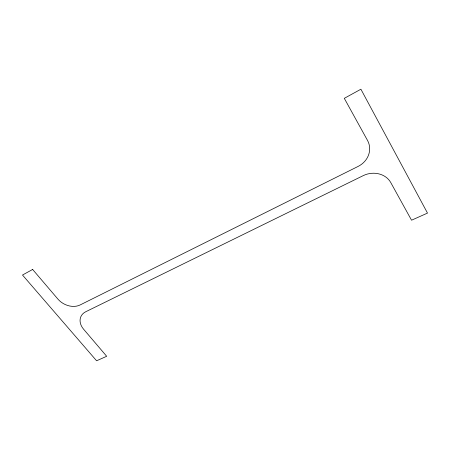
<?xml version="1.0" encoding="UTF-8"?>
<svg xmlns="http://www.w3.org/2000/svg" width="450" height="450" viewBox="0 0 450 450"><rect width="100%" height="100%" fill="white"/><g stroke="black" fill="none" stroke-linecap="round" stroke-linejoin="round"><path stroke-width="0.67" d="M32.636 269.46L22.5 275.029L96.593 360.782L106.684 356.282L83.559 329.164A16.189 12.217 24.1 0 1 85.798 311.715L363.296 175.601A20.436 17.797 -11.9 0 1 390.786 182.599L411.542 220.219L427.5 213.097L360.9 89.218L344.295 98.336L367.526 140.439A20.908 18.956 -15.3 0 1 358.082 166.433L80.123 304.954A16.667 12.724 27.5 0 1 57.932 299.115L32.636 269.46"/></g></svg>
